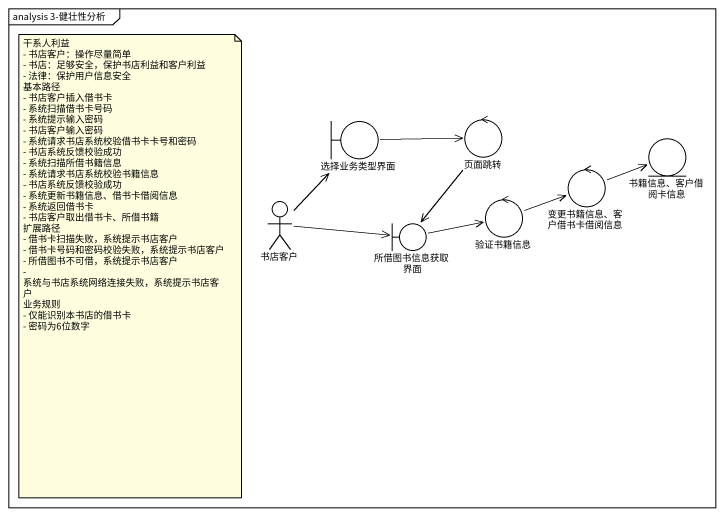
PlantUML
@startuml
mainframe analysis 3-健壮性分析
boundary 选择业务类型界面
control 页面跳转
entity "书籍信息、客户借阅卡信息" as 书籍信息_客户借阅卡信息
actor 书店客户
control 验证书籍信息
control "变更书籍信息、客户借书卡借阅信息" as 变更书籍信息_客户借书卡借阅信息
boundary 所借图书信息获取界面
选择业务类型界面 -right-> 页面跳转
页面跳转 --> 所借图书信息获取界面
书店客户 -up-> 选择业务类型界面
书店客户 -right-> 所借图书信息获取界面
验证书籍信息 -right-> 变更书籍信息_客户借书卡借阅信息
变更书籍信息_客户借书卡借阅信息 -right-> 书籍信息_客户借阅卡信息
所借图书信息获取界面 -right-> 验证书籍信息
note as N1
  干系人利益
  - 书店客户：操作尽量简单
  - 书店：足够安全，保护书店利益和客户利益
  - 法律：保护用户信息安全
  基本路径
  - 书店客户插入借书卡
  - 系统扫描借书卡号码
  - 系统提示输入密码
  - 书店客户输入密码
  - 系统请求书店系统校验借书卡卡号和密码
  - 书店系统反馈校验成功
  - 系统扫描所借书籍信息
  - 系统请求书店系统校验书籍信息
  - 书店系统反馈校验成功
  - 系统更新书籍信息、借书卡借阅信息
  - 系统返回借书卡
  - 书店客户取出借书卡、所借书籍
  扩展路径
  - 借书卡扫描失败，系统提示书店客户
  - 借书卡号码和密码校验失败，系统提示书店客户
  - 所借图书不可借，系统提示书店客户
  - 系统与书店系统网络连接失败，系统提示书店客户
  业务规则
  - 仅能识别本书店的借书卡
  - 密码为6位数字
end note
@enduml
